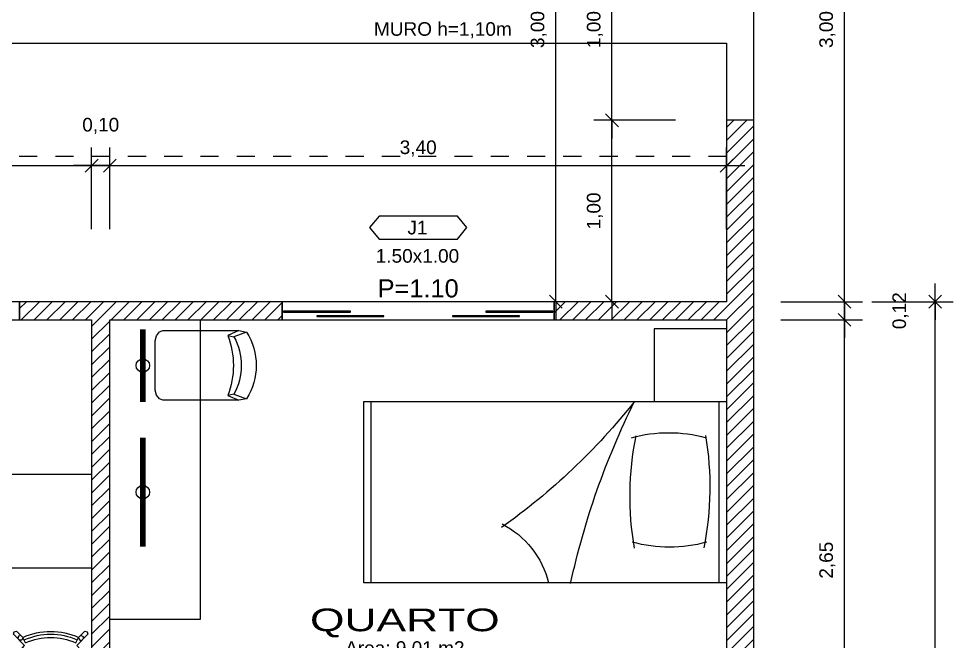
# Model space of a CAD drawing. Header units: metres. Extents: x 49 to 320, y -91 to 27.
# Drawn here: x 175.69 to 180.84, y 11.31 to 14.75 of the extents above; entities that cross this region are included whole.
import ezdxf
from ezdxf.enums import TextEntityAlignment as Align

# ---------------------------------------------------------------- set-up
doc = ezdxf.new("R2010")
doc.units = ezdxf.units.M
doc.header["$LTSCALE"] = 0.2
doc.linetypes.add('DASHED', pattern=[0.75, 0.5, -0.25])
for name, color, linetype in [('ARQ-___-___-CTA', 240, 'Continuous'), ('ARQ-___-___-LEG', 3, 'Continuous'), ('ARQ-___-___-TXT', 4, 'Continuous'), ('ARQ-___-___-VST', 9, 'Continuous'), ('ARQ-ALV', 6, 'Continuous'), ('ARQ-ALV-___-HTC', 13, 'Continuous'), ('ARQ-CXO', 2, 'Continuous'), ('ARQ-DVI', 1, 'Continuous'), ('ARQ-EQP-___-INT', 7, 'Continuous'), ('ARQ-MOB-___-INT', 7, 'Continuous')]:
    doc.layers.add(name, color=color, linetype=linetype)
doc.styles.add('REGUA100', font='arial.ttf')
doc.styles.add('REGUA60', font='arial.ttf')
doc.styles.add('REGUA80', font='arial.ttf')
doc.dimstyles.new('Active3D', dxfattribs={"dimtxt": 1.5, "dimasz": 0.01, "dimexe": 2, "dimexo": 3, "dimgap": 0.98, "dimtad": 1, "dimlfac": -1, "dimrnd": 0.005, "dimzin": 0, "dimtxsty": 'REGUA60', "dimblk": 'COTATR', "dimcen": 4, "dimdle": 4, "dimclrt": 2, "dimadec": 0, "dimazin": 0, "dimtfac": 1, "dimtmove": 2, "dimatfit": 2, "dimfxl": 1, "dimarcsym": 0})
pattern_1 = [(45, (187.28258, -1), (-0.03535534, 0.03535534), [])]

# ---------------------------------------------------------------- blocks, each defined once
blk = doc.blocks.new('EQREFR22')
at = {"color": 0}
blk.add_lwpolyline([(30.5, -10), (-30.5, -10), (-30.5, -76), (30.5, -76)], close=True, dxfattribs=at)
at = {"layer": 'ARQ-EQP-___-INT'}
for p, q in [((-30.5, -73), (30.5, -73)), ((-30.5, -79), (-25.5, -79))]:
    blk.add_line(p, q, dxfattribs=at)
blk = doc.blocks.new('MBCAD4_2')
at = {"color": 0}
blk.add_lwpolyline([(0.02, 49.68, 0.106639), (-19.24, 45.52), (-23.45, 49.88), (-25.13, 49.43), (-25.63, 47.77), (-18.01, 39.93), (-22.5, 34.87), (-22.5, 7.87, 0.159591), (-21.02, 3.34), (-23.5, 0.83), (-22.98, -0.82), (-21.31, -1.27), (-18.97, 1.19, 0.162734), (-14.5, -0.13), (0, -0.13), (14.5, -0.13, 0.162734), (18.97, 1.19), (21.31, -1.27), (22.98, -0.82), (23.5, 0.83), (21.02, 3.34, 0.159591), (22.5, 7.87), (22.5, 34.87), (18.01, 39.93), (25.63, 47.77), (25.13, 49.43), (23.45, 49.88), (19.24, 45.52, 0.106639), (-0.02, 49.68)], format="xyb", dxfattribs=at)
at = {"layer": 'ARQ-MOB-___-INT'}
for p, q in [((-17.22, 41.8), (-19.24, 45.52)), ((17.25, 41.79), (19.24, 45.52)), ((-18.97, 1.19), (-21.02, 3.34)), ((18.97, 1.19), (21.02, 3.34))]:
    blk.add_line(p, q, dxfattribs=at)
for points in [[(-20.47, 46.81), (-22.16, 46.38), (-22.64, 44.7)], [(-19.21, 45.27), (-19.99, 43.71), (-21.73, 43.57)], [(19.21, 45.27), (19.99, 43.71), (21.73, 43.57)], [(20.47, 46.81), (22.16, 46.38), (22.64, 44.7)]]:
    blk.add_lwpolyline(points, dxfattribs=at)
for radius in [43.95, 41.7]:
    blk.add_arc((0, 3.82), radius, 65.57124, 114.39729, dxfattribs=at)
blk = doc.blocks.new('MDCSOL_2')
at = {"color": 0}
blk.add_lwpolyline([(100, 0), (0, 0), (0, -200), (100, -200)], close=True, dxfattribs=at)
at = {"layer": 'ARQ-MOB-___-INT'}
for p, q in [((0, -4), (100, -4)), ((0, -196), (100, -196))]:
    blk.add_line(p, q, dxfattribs=at)
for centre, radius, start, end in [((52.86, -178.03), 168.83, 80.3508, 101.4751), ((96.47, -31.45), 76.8, 164.4859, 195.5141), ((5.99, -31.87), 76.8, 344.4859, 15.5141), ((-91.71, 334.65), 430.43, 282.26, 296.444), ((47.8, 115.62), 168.83, 260.2113, 281.3355), ((323.63, -332.25), 359.55, 128.467, 144.6276), ((-11.98, -146.66), 50.03, 27.333, 76.0256)]:
    blk.add_arc(centre, radius, start, end, dxfattribs=at)
blk = doc.blocks.new('MEAM___2')
at = {"color": 0}
blk.add_lwpolyline([(24, 27.95), (23, 33.38, 0.289108), (-23, 33.38), (-24, 27.95), (-24, -24.37), (-23.05, -26.52), (-20.46, -28.77), (-16.93, -29.54), (16.93, -29.54), (20.46, -28.77), (23.05, -26.52), (24, -24.37)], format="xyb", close=True, dxfattribs=at)
at = {"layer": 'ARQ-MOB-___-INT'}
for p, q in [((-19.71, 24.69), (-20.71, 20.39)), ((20.71, 20.39), (19.71, 24.69))]:
    blk.add_line(p, q, dxfattribs=at)
for points in [[(23, 33.38), (19.71, 24.69, 0.252581), (-19.71, 24.69), (-23, 33.38)], [(24, 27.95), (20.71, 20.39, 0.187405), (-20.71, 20.39), (-24, 27.95)]]:
    blk.add_lwpolyline(points, format="xyb", dxfattribs=at)
blk = doc.blocks.new('MECAD4_2')
at = {"color": 0}
blk.add_blockref('MEAM___2', (0, 0), dxfattribs=at)
blk = doc.blocks.new('IndEsq1')
blk.add_lwpolyline([(-4.32, 0.44), (4.32, 0.44), (5.38, 1.7), (4.32, 2.96), (-4.32, 2.96), (-5.38, 1.7)], close=True)
at = {"color": 0, "style": 'REGUA60', "width": 1.4}
for tag, p in [('CODESQUAD', (-0.08, 0.95)), ('DIMESQUAD', (-0.08, -2.17))]:
    blk.add_attdef(tag, text='', height=1.5, dxfattribs=at).set_placement(p, align=Align.CENTER)
at = {"color": 0, "style": 'REGUA60', "width": 1.4, "flags": 9}
blk.add_attdef('PEITORIL', text='', height=1.5, dxfattribs=at).set_placement((0.22, -4.49), align=Align.CENTER)
at = {"style": 'REGUA60', "width": 1.4, "flags": 9}
blk.add_attdef('LOCAL', text='', height=1.5, dxfattribs=at).set_placement((-0.08, -6.56), align=Align.CENTER)
blk = doc.blocks.new('IndUni1')
at = {"color": 4, "style": 'REGUA100', "width": 1.4, "flags": 8}
blk.add_attdef('NOME1', text='', height=2.5, dxfattribs=at).set_placement((0.24, 2.99), align=Align.CENTER)
at = {"color": 4, "style": 'REGUA100', "width": 1.4}
blk.add_attdef('NOME2', text='', height=2.5, dxfattribs=at).set_placement((0.24, -0.22), align=Align.CENTER)
at = {"color": 0, "style": 'REGUA60', "width": 1.4}
for tag, p in [('AREA', (0.24, -2.82)), ('PERIM', (0.24, -5.32)), ('PISO', (0.24, -7.82)), ('PAREDE', (0.24, -10.32)), ('TETO', (0.24, -12.82))]:
    blk.add_attdef(tag, text='', height=1.5, dxfattribs=at).set_placement(p, align=Align.CENTER)
blk = doc.blocks.new('COTATR')
at = {"color": 6}
blk.add_line((-71, -71), (71, 71), dxfattribs=at)
at = {"color": 0, "linetype": 'ByBlock'}
blk.add_line((0, 0), (200, 0), dxfattribs=at)
blk = doc.blocks.new('*D84')
at = {"layer": 'ARQ-___-___-CTA', "color": 0, "lineweight": -2, "transparency": 16777216}
for p, q in [((176.0889, 13.586), (176.0889, 14.036)), ((173.7944, 13.936), (176.0884, 13.936))]:
    blk.add_line(p, q, dxfattribs=at)
at = {"layer": 'Defpoints', "color": 0, "transparency": 16777216}
for p in [(176.0889, 13.936), (173.7939, 13.436), (176.0889, 13.436)]:
    blk.add_point(p, dxfattribs=at)
at = {"layer": 'ARQ-___-___-CTA', "color": 0, "lineweight": -2, "transparency": 16777216, "xscale": 0.0005, "yscale": 0.0005, "zscale": 0.0005, "rotation": 180}
blk.add_blockref('COTATR', (173.7939, 13.936), dxfattribs=at)
at = {"layer": 'ARQ-___-___-CTA', "color": 0, "lineweight": -2, "transparency": 16777216, "xscale": 0.0005, "yscale": 0.0005, "zscale": 0.0005}
blk.add_blockref('COTATR', (176.0889, 13.936), dxfattribs=at)
at = {"layer": 'ARQ-___-___-CTA', "color": 2, "transparency": 16777216, "insert": (174.9414, 14.0301), "char_height": 0.075, "attachment_point": 5, "style": 'REGUA60'}
blk.add_mtext('2,30', dxfattribs=at)
blk = doc.blocks.new('*D85')
at = {"layer": 'ARQ-___-___-CTA', "color": 0, "lineweight": -2, "transparency": 16777216}
for p, q in [((176.1889, 13.586), (176.1889, 14.036)), ((176.0894, 13.936), (176.1884, 13.936))]:
    blk.add_line(p, q, dxfattribs=at)
at = {"layer": 'Defpoints', "color": 0, "transparency": 16777216}
for p in [(176.1889, 13.936), (176.0889, 13.436), (176.1889, 13.436)]:
    blk.add_point(p, dxfattribs=at)
at = {"layer": 'ARQ-___-___-CTA', "color": 0, "lineweight": -2, "transparency": 16777216, "xscale": 0.0005, "yscale": 0.0005, "zscale": 0.0005, "rotation": 180}
blk.add_blockref('COTATR', (176.0889, 13.936), dxfattribs=at)
at = {"layer": 'ARQ-___-___-CTA', "color": 0, "lineweight": -2, "transparency": 16777216, "xscale": 0.0005, "yscale": 0.0005, "zscale": 0.0005}
blk.add_blockref('COTATR', (176.1889, 13.936), dxfattribs=at)
at = {"layer": 'ARQ-___-___-CTA', "color": 2, "transparency": 16777216, "insert": (176.1389, 14.1546), "char_height": 0.075, "attachment_point": 5, "style": 'REGUA60'}
blk.add_mtext('0,10', dxfattribs=at)
blk = doc.blocks.new('*D86')
at = {"layer": 'ARQ-___-___-CTA', "color": 0, "lineweight": -2, "transparency": 16777216}
for p, q in [((179.5889, 13.586), (179.5889, 14.036)), ((176.1894, 13.936), (179.5884, 13.936))]:
    blk.add_line(p, q, dxfattribs=at)
at = {"layer": 'Defpoints', "color": 0, "transparency": 16777216}
for p in [(179.5889, 13.936), (176.1889, 13.436), (179.5889, 13.436)]:
    blk.add_point(p, dxfattribs=at)
at = {"layer": 'ARQ-___-___-CTA', "color": 0, "lineweight": -2, "transparency": 16777216, "xscale": 0.0005, "yscale": 0.0005, "zscale": 0.0005, "rotation": 180}
blk.add_blockref('COTATR', (176.1889, 13.936), dxfattribs=at)
at = {"layer": 'ARQ-___-___-CTA', "color": 0, "lineweight": -2, "transparency": 16777216, "xscale": 0.0005, "yscale": 0.0005, "zscale": 0.0005}
blk.add_blockref('COTATR', (179.5889, 13.936), dxfattribs=at)
at = {"layer": 'ARQ-___-___-CTA', "color": 2, "transparency": 16777216, "insert": (177.8889, 14.0301), "char_height": 0.075, "attachment_point": 5, "style": 'REGUA60'}
blk.add_mtext('3,40', dxfattribs=at)
blk = doc.blocks.new('*D126')
at = {"layer": 'ARQ-___-___-CTA', "color": 0, "lineweight": -2, "transparency": 16777216}
for p, q in [((179.8889, 13.086), (180.3389, 13.086)), ((180.2389, 10.4365), (180.2389, 13.0855))]:
    blk.add_line(p, q, dxfattribs=at)
at = {"layer": 'Defpoints', "color": 0, "transparency": 16777216}
for p in [(179.7389, 13.086), (180.2389, 13.086), (179.7389, 10.436)]:
    blk.add_point(p, dxfattribs=at)
at = {"layer": 'ARQ-___-___-CTA', "color": 0, "lineweight": -2, "transparency": 16777216, "xscale": 0.0005, "yscale": 0.0005, "zscale": 0.0005}
for p, rotation in [((180.2389, 13.086), 90), ((180.2389, 10.436), 270)]:
    blk.add_blockref('COTATR', p, dxfattribs=dict(at, rotation=rotation))
at = {"layer": 'ARQ-___-___-CTA', "color": 2, "transparency": 16777216, "insert": (180.1448, 11.761), "char_height": 0.075, "attachment_point": 5, "rotation": 90, "style": 'REGUA60'}
blk.add_mtext('2,65', dxfattribs=at)
blk = doc.blocks.new('*D127')
at = {"layer": 'ARQ-___-___-CTA', "color": 0, "lineweight": -2, "transparency": 16777216}
for p, q in [((180.3889, 13.186), (180.8389, 13.186)), ((180.7389, 6.1865), (180.7389, 13.1855)), ((180.3889, 6.186), (180.8389, 6.186))]:
    blk.add_line(p, q, dxfattribs=at)
at = {"layer": 'Defpoints', "color": 0, "transparency": 16777216}
for p in [(180.2389, 13.186), (180.7389, 13.186), (180.2389, 6.186)]:
    blk.add_point(p, dxfattribs=at)
at = {"layer": 'ARQ-___-___-CTA', "color": 0, "lineweight": -2, "transparency": 16777216, "xscale": 0.0005, "yscale": 0.0005, "zscale": 0.0005}
for p, rotation in [((180.7389, 13.186), 90), ((180.7389, 6.186), 270)]:
    blk.add_blockref('COTATR', p, dxfattribs=dict(at, rotation=rotation))
at = {"layer": 'ARQ-___-___-CTA', "color": 2, "transparency": 16777216, "insert": (180.6448, 9.686), "char_height": 0.075, "attachment_point": 5, "rotation": 90, "style": 'REGUA60'}
blk.add_mtext('7,00', dxfattribs=at)
blk = doc.blocks.new('*D128')
at = {"layer": 'ARQ-___-___-CTA', "color": 0, "lineweight": -2, "transparency": 16777216}
for p, q in [((179.8889, 16.186), (180.3389, 16.186)), ((180.2389, 13.1865), (180.2389, 16.1855))]:
    blk.add_line(p, q, dxfattribs=at)
at = {"layer": 'Defpoints', "color": 0, "transparency": 16777216}
for p in [(179.7389, 16.186), (180.2389, 16.186), (179.7389, 13.186)]:
    blk.add_point(p, dxfattribs=at)
at = {"layer": 'ARQ-___-___-CTA', "color": 0, "lineweight": -2, "transparency": 16777216, "xscale": 0.0005, "yscale": 0.0005, "zscale": 0.0005}
for p, rotation in [((180.2389, 16.186), 90), ((180.2389, 13.186), 270)]:
    blk.add_blockref('COTATR', p, dxfattribs=dict(at, rotation=rotation))
at = {"layer": 'ARQ-___-___-CTA', "color": 2, "transparency": 16777216, "insert": (180.1448, 14.686), "char_height": 0.075, "attachment_point": 5, "rotation": 90, "style": 'REGUA60'}
blk.add_mtext('3,00', dxfattribs=at)
blk = doc.blocks.new('*D175')
at = {"layer": 'ARQ-___-___-CTA', "color": 0, "lineweight": -2, "transparency": 16777216}
for p, q in [((179.3073, 14.186), (178.8573, 14.186)), ((178.9573, 13.1865), (178.9573, 14.1855)), ((179.3073, 13.186), (178.8573, 13.186))]:
    blk.add_line(p, q, dxfattribs=at)
at = {"layer": 'Defpoints', "color": 0, "transparency": 16777216}
for p in [(178.9573, 14.186), (179.4573, 14.186), (179.4573, 13.186)]:
    blk.add_point(p, dxfattribs=at)
at = {"layer": 'ARQ-___-___-CTA', "color": 0, "lineweight": -2, "transparency": 16777216, "xscale": 0.0005, "yscale": 0.0005, "zscale": 0.0005}
for p, rotation in [((178.9573, 14.186), 90), ((178.9573, 13.186), 270)]:
    blk.add_blockref('COTATR', p, dxfattribs=dict(at, rotation=rotation))
at = {"layer": 'ARQ-___-___-CTA', "color": 2, "transparency": 16777216, "insert": (178.8632, 13.686), "char_height": 0.075, "attachment_point": 5, "rotation": 90, "style": 'REGUA60'}
blk.add_mtext('1,00', dxfattribs=at)
blk = doc.blocks.new('*D176')
at = {"layer": 'ARQ-___-___-CTA', "color": 0, "lineweight": -2, "transparency": 16777216}
for p, q in [((179.3073, 15.186), (178.8573, 15.186)), ((178.9573, 14.1865), (178.9573, 15.1855))]:
    blk.add_line(p, q, dxfattribs=at)
at = {"layer": 'Defpoints', "color": 0, "transparency": 16777216}
for p in [(178.9573, 15.186), (179.4573, 15.186), (179.4573, 14.186)]:
    blk.add_point(p, dxfattribs=at)
at = {"layer": 'ARQ-___-___-CTA', "color": 0, "lineweight": -2, "transparency": 16777216, "xscale": 0.0005, "yscale": 0.0005, "zscale": 0.0005}
for p, rotation in [((178.9573, 15.186), 90), ((178.9573, 14.186), 270)]:
    blk.add_blockref('COTATR', p, dxfattribs=dict(at, rotation=rotation))
at = {"layer": 'ARQ-___-___-CTA', "color": 2, "transparency": 16777216, "insert": (178.8632, 14.686), "char_height": 0.075, "attachment_point": 5, "rotation": 90, "style": 'REGUA60'}
blk.add_mtext('1,00', dxfattribs=at)
blk = doc.blocks.new('*D178')
at = {"layer": 'ARQ-___-___-CTA', "color": 0, "lineweight": -2, "transparency": 16777216}
for p, q in [((178.9977, 16.186), (178.5477, 16.186)), ((178.6477, 13.1865), (178.6477, 16.1855)), ((178.9977, 13.186), (178.5477, 13.186))]:
    blk.add_line(p, q, dxfattribs=at)
at = {"layer": 'Defpoints', "color": 0, "transparency": 16777216}
for p in [(178.6477, 16.186), (179.1477, 16.186), (179.1477, 13.186)]:
    blk.add_point(p, dxfattribs=at)
at = {"layer": 'ARQ-___-___-CTA', "color": 0, "lineweight": -2, "transparency": 16777216, "xscale": 0.0005, "yscale": 0.0005, "zscale": 0.0005}
for p, rotation in [((178.6477, 16.186), 90), ((178.6477, 13.186), 270)]:
    blk.add_blockref('COTATR', p, dxfattribs=dict(at, rotation=rotation))
at = {"layer": 'ARQ-___-___-CTA', "color": 2, "transparency": 16777216, "insert": (178.5536, 14.686), "char_height": 0.075, "attachment_point": 5, "rotation": 90, "style": 'REGUA60'}
blk.add_mtext('3,00', dxfattribs=at)

msp = doc.modelspace()

# ---------------------------------------------------------------- hatches: boundary and pattern name
at = {"layer": 'ARQ-ALV-___-HTC'}
h = msp.add_hatch(dxfattribs=at)
h.set_pattern_fill('_U', color=256, scale=0.05, angle=45, style=0, pattern_type=0)
h.set_pattern_definition(pattern_1)
h.paths.add_polyline_path([(179.7389, 5.186), (179.7389, 14.186), (179.5889, 14.186), (179.5889, 5.186)])
h = msp.add_hatch(dxfattribs=at)
h.set_pattern_fill('_U', color=256, scale=0.05, angle=45, style=0, pattern_type=0)
h.set_pattern_definition(pattern_1)
h.paths.add_polyline_path([(178.6389, 13.086), (179.5889, 13.086), (179.5889, 13.186), (178.6389, 13.186)])
h.paths.add_polyline_path([(177.1389, 13.086), (177.1389, 13.186), (175.6914, 13.186), (175.6914, 13.086)])
h.paths.add_polyline_path([(174.1914, 13.086), (174.1914, 13.186), (173.6939, 13.186), (173.7939, 13.086)])
h = msp.add_hatch(dxfattribs=at)
h.set_pattern_fill('_U', color=256, scale=0.05, angle=45, style=0, pattern_type=0)
h.set_pattern_definition(pattern_1)
h.paths.add_polyline_path([(176.0889, 13.086), (176.0889, 10.126), (176.1889, 10.126), (176.1889, 13.086)])
h.paths.add_polyline_path([(176.1889, 6.286), (176.1889, 9.246), (176.0889, 9.246), (176.0889, 6.286)])

# ---------------------------------------------------------------- linework, layer by layer
at = {"layer": 'ARQ-___-___-CTA'}
for p, q in [((179.8889, 13.186), (180.3389, 13.186)), ((180.2389, 13.0865), (180.2389, 13.1855))]:
    msp.add_line(p, q, dxfattribs=at)
at = {"layer": 'ARQ-___-___-VST'}
for p, q in [((179.7389, 14.186), (179.7389, 15.186)), ((171.0939, 14.611), (179.5889, 14.611)), ((179.5889, 14.611), (179.5889, 14.186)), ((175.6904, 13.186), (174.1924, 13.186)), ((178.6379, 13.186), (177.1399, 13.186)), ((174.1924, 13.086), (175.6904, 13.086)), ((176.6889, 11.436), (176.6889, 13.086)), ((177.1399, 13.086), (178.6379, 13.086)), ((179.5889, 13.036), (179.1889, 13.036)), ((179.1889, 13.036), (179.1889, 12.636)), ((176.1889, 11.436), (176.6889, 11.436))]:
    msp.add_line(p, q, dxfattribs=at)
at = {"layer": 'ARQ-___-___-VST', "linetype": 'DASHED'}
msp.add_line((179.5889, 13.986), (172.8939, 13.986), dxfattribs=at)
at = {"layer": 'ARQ-___-___-VST', "const_width": 0.03}
for points in [[(176.3708, 12.6339), (176.3708, 13.0339)], [(176.3708, 12.136), (176.3708, 12.436), (176.3708, 11.836)]]:
    msp.add_lwpolyline(points, dxfattribs=at)
at = {"layer": 'ARQ-___-___-VST'}
for centre in [(176.3708, 12.8339), (176.3708, 12.136)]:
    msp.add_circle(centre, 0.0372, dxfattribs=at)
at = {"layer": 'ARQ-ALV'}
for p, q in [((179.5889, 14.186), (179.5889, 13.186)), ((179.7389, 14.186), (179.5889, 14.186)), ((179.7389, 5.186), (179.7389, 14.186)), ((175.6914, 13.186), (175.6914, 13.086)), ((177.1389, 13.186), (175.6914, 13.186)), ((177.1389, 13.086), (177.1389, 13.186)), ((178.6389, 13.186), (178.6389, 13.086)), ((179.5889, 13.186), (178.6389, 13.186)), ((175.6914, 13.086), (176.0889, 13.086)), ((176.0889, 13.086), (176.0889, 10.126)), ((176.1889, 10.436), (176.1889, 13.086)), ((176.1889, 13.086), (177.1389, 13.086)), ((178.6389, 13.086), (179.5889, 13.086)), ((179.5889, 13.086), (179.5889, 10.436))]:
    msp.add_line(p, q, dxfattribs=at)
at = {"layer": 'ARQ-CXO'}
for p, q in [((175.6914, 13.186), (175.6904, 13.186)), ((175.6904, 13.186), (175.6904, 13.086)), ((175.6914, 13.086), (175.6914, 13.186)), ((177.1399, 13.186), (177.1389, 13.186)), ((177.1389, 13.186), (177.1389, 13.086)), ((177.1399, 13.086), (177.1399, 13.186)), ((178.6389, 13.186), (178.6379, 13.186)), ((178.6379, 13.186), (178.6379, 13.086)), ((178.6389, 13.086), (178.6389, 13.186)), ((175.6904, 13.086), (175.6914, 13.086)), ((177.1389, 13.086), (177.1399, 13.086)), ((178.6379, 13.086), (178.6389, 13.086))]:
    msp.add_line(p, q, dxfattribs=at)
at = {"layer": 'ARQ-DVI'}
for p, q in [((177.5151, 13.1335), (177.1459, 13.1335)), ((177.1459, 13.1335), (177.1459, 13.1285)), ((177.1459, 13.1285), (177.5151, 13.1285)), ((177.6998, 13.1085), (177.3305, 13.1085)), ((177.3305, 13.1085), (177.3305, 13.1035)), ((177.3305, 13.1035), (177.6998, 13.1035)), ((177.5151, 13.1285), (177.5151, 13.1335)), ((177.6998, 13.1035), (177.6998, 13.1085)), ((178.4473, 13.1085), (178.078, 13.1085)), ((178.078, 13.1085), (178.078, 13.1035)), ((178.078, 13.1035), (178.4473, 13.1035)), ((178.6319, 13.1335), (178.2626, 13.1335)), ((178.2626, 13.1335), (178.2626, 13.1285)), ((178.2626, 13.1285), (178.6319, 13.1285)), ((178.4473, 13.1035), (178.4473, 13.1085)), ((178.6319, 13.1285), (178.6319, 13.1335))]:
    msp.add_line(p, q, dxfattribs=at)

# ---------------------------------------------------------------- block references
at = {"layer": 'ARQ-___-___-CTA', "yscale": 0.0005, "zscale": 0.0005}
for p, xscale, rotation in [((180.2389, 13.186), 0.0005, 90), ((180.7389, 13.186), -0.0005, 90), ((180.2389, 13.086), 0.0005, 270)]:
    msp.add_blockref('COTATR', p, dxfattribs=dict(at, xscale=xscale, rotation=rotation))
at = {"layer": 'ARQ-___-___-LEG'}
ref = msp.add_blockref('IndEsq1', (177.8889, 13.5094), dxfattribs=dict(at, xscale=0.05, yscale=0.05, zscale=0.05))
ref.add_attrib('CODESQUAD', 'J1', dxfattribs={"layer": '0', "color": 0, "height": 0.075, "style": 'REGUA60'}).set_placement((177.8849, 13.5569), align=Align.CENTER)
ref.add_attrib('DIMESQUAD', '1.50x1.00', dxfattribs={"layer": '0', "color": 0, "height": 0.075, "style": 'REGUA60'}).set_placement((177.8849, 13.4009), align=Align.CENTER)
at = {"layer": 'ARQ-___-___-TXT'}
ref = msp.add_blockref('IndUni1', (177.8033, 11.3805), dxfattribs=dict(at, xscale=0.05, yscale=0.05, zscale=0.05))
ref.add_attrib('NOME2', 'QUARTO', dxfattribs={"layer": '0', "color": 4, "height": 0.125, "style": 'REGUA100', "width": 1.4}).set_placement((177.8153, 11.3695), align=Align.CENTER)
ref.add_attrib('AREA', 'Area: 9.01 m2', dxfattribs={"layer": '0', "color": 0, "height": 0.075, "style": 'REGUA60'}).set_placement((177.8153, 11.2393), align=Align.CENTER)
ref.add_attrib('PERIM', 'P: CERÂMICA', dxfattribs={"layer": '0', "color": 0, "height": 0.075, "style": 'REGUA60'}).set_placement((177.8153, 11.1143), align=Align.CENTER)
at = {"layer": 'ARQ-___-___-VST', "rotation": 270}
for name, p, xscale, yscale, zscale in [('MECAD4_2', (176.6759, 12.8345), -0.008, 0.008, 0.008), ('MDCSOL_2', (179.5889, 11.636), -0.01, 0.01, 0.01), ('EQREFR22', (176.1739, 11.9768), -0.0085, 0.0085, 0.0085)]:
    msp.add_blockref(name, p, dxfattribs=dict(at, xscale=xscale, yscale=yscale, zscale=zscale))
at = {"layer": 'ARQ-___-___-VST', "xscale": -0.008, "yscale": 0.008, "zscale": 0.008}
msp.add_blockref('MBCAD4_2', (175.863, 10.9714), dxfattribs=at)

# ---------------------------------------------------------------- texts
at = {"layer": 'ARQ-___-___-CTA', "color": 2, "insert": (180.5476, 13.136), "char_height": 0.075, "attachment_point": 5, "rotation": 90, "style": 'REGUA60'}
msp.add_mtext('0,12', dxfattribs=at)
at = {"layer": 'ARQ-___-___-LEG', "style": 'REGUA60'}
msp.add_text('MURO h=1,10m', height=0.075, dxfattribs=at).set_placement((177.645, 14.6516))
at = {"layer": 'ARQ-___-___-LEG', "style": 'REGUA80'}
msp.add_text('P=1.10', height=0.1, dxfattribs=at).set_placement((177.8889, 13.2594), align=Align.MIDDLE)

# ---------------------------------------------------------------- dimensions: what is measured, and where the dimension line sits
at = {"layer": 'ARQ-___-___-CTA'}
for base, p1, p2, override, picture, middle in [((178.6477, 16.186), (179.1477, 13.186), (179.1477, 16.186), {"dimscale": 0.05}, '*D178', (178.5536, 14.686)), ((180.2389, 16.186), (179.7389, 13.186), (179.7389, 16.186), {"dimscale": 0.05, "dimse1": 1}, '*D128', (180.1448, 14.686)), ((178.9573, 15.186), (179.4573, 14.186), (179.4573, 15.186), {"dimscale": 0.05, "dimse1": 1}, '*D176', (178.8632, 14.686)), ((178.9573, 14.186), (179.4573, 13.186), (179.4573, 14.186), {"dimscale": 0.05}, '*D175', (178.8632, 13.686)), ((180.7389, 13.186), (180.2389, 6.186), (180.2389, 13.186), {"dimscale": 0.05}, '*D127', (180.6448, 9.686)), ((180.2389, 13.086), (179.7389, 10.436), (179.7389, 13.086), {"dimscale": 0.05, "dimse1": 1}, '*D126', (180.1448, 11.761))]:
    dim = msp.add_linear_dim(base=base, p1=p1, p2=p2, angle=90, dimstyle='Active3D', override=override, dxfattribs=at)
    dim.commit()
    dim.dimension.update_dxf_attribs({"geometry": picture, "text_midpoint": middle})
for base, p1, p2, picture, middle in [((176.1889, 13.936), (176.0889, 13.436), (176.1889, 13.436), '*D85', (176.1389, 14.1546)), ((176.0888825, 13.936), (173.7938824, 13.436), (176.0888825, 13.436), '*D84', (174.9413824, 14.0300716)), ((179.5889, 13.936), (176.1889, 13.436), (179.5889, 13.436), '*D86', (177.8889, 14.0301))]:
    dim = msp.add_linear_dim(base=base, p1=p1, p2=p2, dimstyle='Active3D', override={"dimscale": 0.05, "dimse1": 1}, dxfattribs=at)
    dim.commit()
    dim.dimension.update_dxf_attribs({"geometry": picture, "text_midpoint": middle})

doc.saveas('drawing.dxf')
